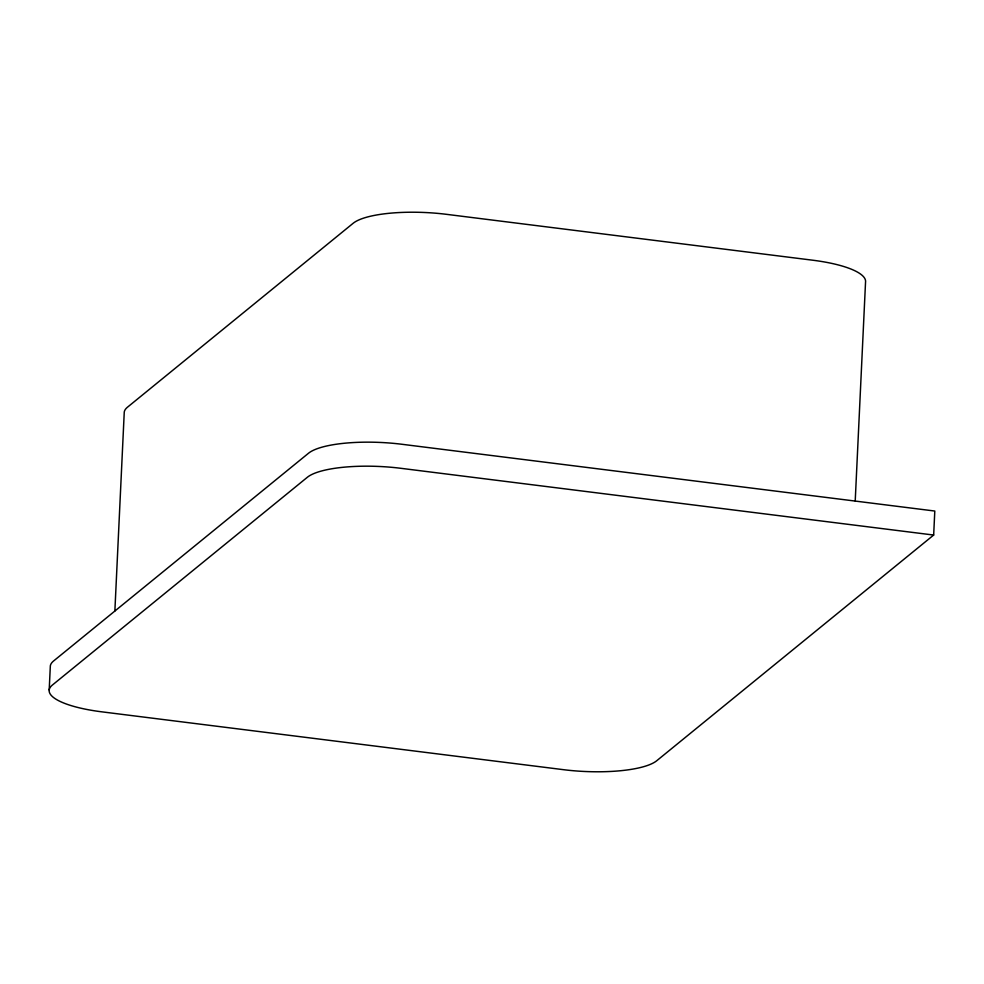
<?xml version="1.0" encoding="UTF-8"?>
<svg xmlns="http://www.w3.org/2000/svg" width="984" height="984" viewBox="0 0 984 984"><rect width="100%" height="100%" fill="white"/><g stroke="black" fill="none" stroke-linecap="round" stroke-linejoin="round"><path stroke-width="1.48" d="M49.2 689.932L50.332 665.922A74.759 19.729 2.7 0 1 53.591 660.977L308.509 453.243A74.759 19.729 2.7 0 1 401.853 444.264L934.8 511.04L933.668 535.05L656.771 760.706A74.759 19.729 2.7 0 1 563.426 769.673L101.856 711.838A74.759 19.729 2.7 0 1 52.459 684.987L307.377 477.252A74.759 19.729 2.7 0 1 400.722 468.286L933.668 535.05M114.87 610.99L124.255 412.112A74.759 19.729 2.7 0 1 127.514 407.167L353.133 223.294A74.759 19.729 2.7 0 1 446.478 214.327L812.882 260.231A74.759 19.729 2.7 0 1 865.539 282.15L855.219 500.918"/></g></svg>
